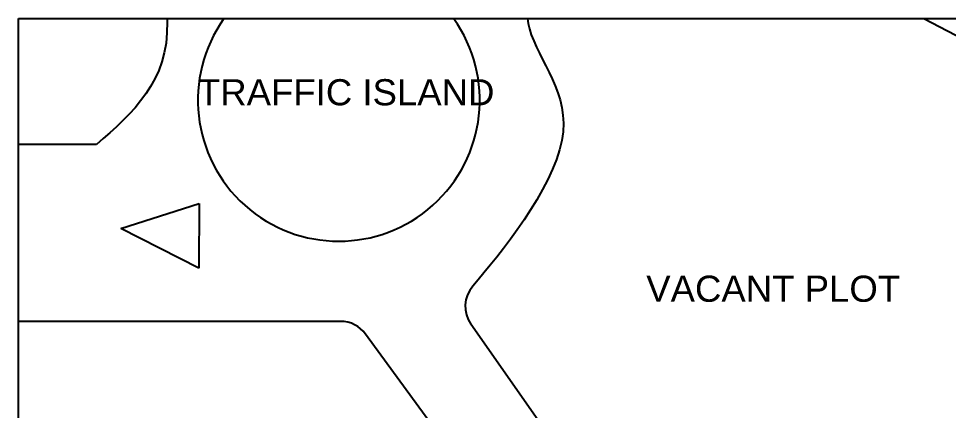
# Model space of a CAD drawing. Header units: millimetres. Extents: x 587797 to 2274247, y 1711 to 439204.
# Drawn here: x 1842681 to 1993500, y 375633 to 439204 of the extents above; entities that cross this region are included whole.
import ezdxf

# ---------------------------------------------------------------- set-up
doc = ezdxf.new("R2010")
doc.units = ezdxf.units.MM
doc.styles.get("Standard").update_dxf_attribs({"font": 'arial.ttf'})

msp = doc.modelspace()

# ---------------------------------------------------------------- linework, layer by layer
for p, q in [((1842681.018, 439203.998), (2274247.243, 439203.998)), ((1989508.578, 439203.998), (2168068.329, 346441.841)), ((1855300.181, 418774.592), (1842681.018, 418774.592)), ((1859289.905, 405155.268), (1871960.607, 409229.241)), ((1871960.607, 409229.241), (1871939.863, 398698.387)), ((1871939.863, 398698.387), (1859289.905, 405155.268)), ((1894921.114, 390077.941), (1842681.018, 390077.941)), ((1974112.592, 306717.375), (1916027.272, 389643.051)), ((1988126.004, 265749.821), (1898961.045, 388023.947))]:
    msp.add_line(p, q)
msp.add_lwpolyline([(2274247.243, 439203.998), (2274247.243, 185149.458), (1842681.018, 183773.571), (1842681.018, 439203.998)])
for centre, radius, start, end in [((1894618.791, 425948.677), 22862.529, 144.56466803, 35.43533197), ((1920122.565, 392511.6), 5000, 139.00953576, 215.00933466), ((1894921.114, 385077.941), 5000, 36.1003462, 90)]:
    msp.add_arc(centre, radius, start, end)
for points, knots in [([(1866754.051, 439203.998), (1866762.852, 439019.519), (1867130.612, 429037.393), (1861160.698, 423858.543), (1855300.181, 418774.592)], [17246.2344987581, 17246.2344987581, 17246.2344987581, 17246.2344987581, 17720.9731674165, 43153.571918789, 43153.571918789, 43153.571918789, 43153.571918789]), ([(1925235.488, 439203.998), (1925298.4, 438654.112), (1926391.867, 432768.278), (1937704.712, 422010.973), (1920745.807, 400851.524), (1916348.471, 395791.267)], [29009.9397344822, 29009.9397344822, 29009.9397344822, 29009.9397344822, 30945.7001274967, 49821.0860898258, 69070.0087777515, 69070.0087777515, 69070.0087777515, 69070.0087777515])]:
    msp.add_open_spline(points, degree=3, knots=knots)

# ---------------------------------------------------------------- texts
for s, p in [('TRAFFIC ISLAND', (1871770.968, 425128.803)), ('VACANT PLOT', (1944486.581, 393255.038))]:
    msp.add_text(s, height=4244.66898).set_placement(p)

doc.saveas('drawing.dxf')
